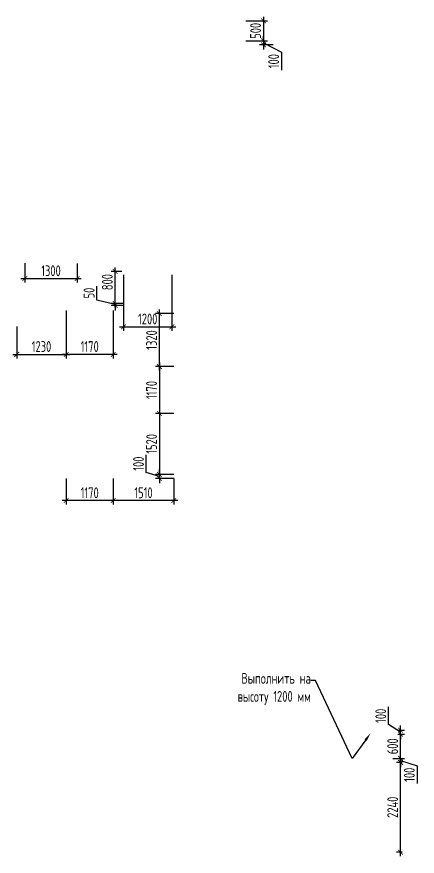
# Model space of a CAD drawing. Header units: millimetres. Extents: x -350007 to 536090, y -888 to 198380.
# Drawn here: x 381120 to 391093, y 61656 to 82586 of the extents above; entities that cross this region are included whole.
import ezdxf
from ezdxf import colors
from ezdxf.entities.mleader import LeaderData, LeaderLine
from ezdxf.math import Vec2, Vec3

# ---------------------------------------------------------------- set-up
doc = ezdxf.new("R2010")
doc.units = ezdxf.units.MM
doc.layers.add('АР_Размеры нов.', color=15, linetype='Continuous', lineweight=0)
doc.styles.add('ISOCPEUR', font='isocpeur.ttf', dxfattribs={"width": 0.7})
doc.styles.get("Standard").update_dxf_attribs({"font": 'arial.ttf'})
doc.dimstyles.new('R_100', dxfattribs={"dimtxt": 270, "dimasz": 120, "dimexe": 100, "dimexo": 0, "dimgap": 60, "dimtad": 1, "dimdec": 0, "dimrnd": 5, "dimzin": 0, "dimdsep": 46, "dimtxsty": 'ISOCPEUR', "dimblk": 'ARCHTICK', "dimcen": 0, "dimdle": 100, "dimclrd": 256, "dimclre": 256, "dimclrt": 256, "dimadec": 0, "dimazin": 0, "dimtfac": 2, "dimtdec": 0, "dimtofl": 0, "dimtmove": 1, "dimatfit": 3, "dimfxl": 1, "dimtvp": 3, "dimtolj": 1, "dimtzin": 0, "dimarcsym": 0})

# ---------------------------------------------------------------- blocks, each defined once
blk = doc.blocks.new('_ArchTick')
at = {"color": 0, "linetype": 'ByBlock', "const_width": 0.15}
blk.add_lwpolyline([(-0.5, -0.5), (0.5, 0.5)], dxfattribs=at)
blk = doc.blocks.new('*D2652')
at = {"layer": 'Defpoints', "color": 0, "ltscale": 100, "transparency": 16777216}
for p in [(382350, 75266), (383520, 75266), (382350, 74169)]:
    blk.add_point(p, dxfattribs=at)
at = {"layer": 'АР_Размеры нов.', "lineweight": -2, "ltscale": 100, "transparency": 16777216}
for p, q in [((382350, 75266), (382350, 74069)), ((383520, 75266), (383520, 74069)), ((383620, 74169), (382250, 74169))]:
    blk.add_line(p, q, dxfattribs=at)
at = {"layer": 'АР_Размеры нов.', "lineweight": -2, "ltscale": 100, "transparency": 16777216, "xscale": 120, "yscale": 120, "zscale": 120, "rotation": 180}
blk.add_blockref('_ArchTick', (382350, 74169), dxfattribs=at)
at = {"layer": 'АР_Размеры нов.', "lineweight": -2, "ltscale": 100, "transparency": 16777216, "xscale": 120, "yscale": 120, "zscale": 120}
blk.add_blockref('_ArchTick', (383520, 74169), dxfattribs=at)
at = {"layer": 'АР_Размеры нов.', "ltscale": 100, "transparency": 16777216, "insert": (382935, 74364), "char_height": 270, "attachment_point": 5, "style": 'ISOCPEUR'}
blk.add_mtext('\\A1;1170', dxfattribs=at)
blk = doc.blocks.new('*D2701')
at = {"layer": 'Defpoints', "color": 0, "ltscale": 100, "transparency": 16777216}
for p in [(382350, 75266), (381120, 74866), (382350, 74169)]:
    blk.add_point(p, dxfattribs=at)
at = {"layer": 'АР_Размеры нов.', "lineweight": -2, "ltscale": 100, "transparency": 16777216}
for p, q in [((382350, 75266), (382350, 74069)), ((381120, 74866), (381120, 74069)), ((381020, 74169), (382450, 74169))]:
    blk.add_line(p, q, dxfattribs=at)
at = {"layer": 'АР_Размеры нов.', "lineweight": -2, "ltscale": 100, "transparency": 16777216, "xscale": 120, "yscale": 120, "zscale": 120, "rotation": 180}
blk.add_blockref('_ArchTick', (381120, 74169), dxfattribs=at)
at = {"layer": 'АР_Размеры нов.', "lineweight": -2, "ltscale": 100, "transparency": 16777216, "xscale": 120, "yscale": 120, "zscale": 120}
blk.add_blockref('_ArchTick', (382350, 74169), dxfattribs=at)
at = {"layer": 'АР_Размеры нов.', "ltscale": 100, "transparency": 16777216, "insert": (381735, 74364), "char_height": 270, "attachment_point": 5, "style": 'ISOCPEUR'}
blk.add_mtext('\\A1;1230', dxfattribs=at)
blk = doc.blocks.new('*D2891')
at = {"layer": 'Defpoints', "color": 0, "ltscale": 100, "transparency": 16777216}
for p in [(383570, 75436), (383785, 75436), (383785, 75386)]:
    blk.add_point(p, dxfattribs=at)
at = {"layer": 'АР_Размеры нов.', "lineweight": -2, "ltscale": 100, "transparency": 16777216}
for p, q in [((383116, 75524), (383116, 75871)), ((383570, 75411), (383116, 75524)), ((383785, 75436), (383470, 75436)), ((383785, 75386), (383470, 75386)), ((383570, 75436), (383570, 75556)), ((383570, 75386), (383570, 75436)), ((383570, 75386), (383570, 75266))]:
    blk.add_line(p, q, dxfattribs=at)
at = {"layer": 'АР_Размеры нов.', "lineweight": -2, "ltscale": 100, "transparency": 16777216, "xscale": 120, "yscale": 120, "zscale": 120}
for p, rotation in [((383570, 75436), 270), ((383570, 75386), 90)]:
    blk.add_blockref('_ArchTick', p, dxfattribs=dict(at, rotation=rotation))
at = {"layer": 'АР_Размеры нов.', "ltscale": 100, "transparency": 16777216, "insert": (382921, 75698), "char_height": 270, "attachment_point": 5, "rotation": 90, "style": 'ISOCPEUR'}
blk.add_mtext('\\A1;50', dxfattribs=at)
blk = doc.blocks.new('*D2892')
at = {"layer": 'Defpoints', "color": 0, "ltscale": 100, "transparency": 16777216}
for p in [(383570, 76236), (383735, 76236), (383785, 75436)]:
    blk.add_point(p, dxfattribs=at)
at = {"layer": 'АР_Размеры нов.', "lineweight": -2, "ltscale": 100, "transparency": 16777216}
for p, q in [((383735, 76236), (383470, 76236)), ((383570, 75336), (383570, 76336)), ((383785, 75436), (383470, 75436))]:
    blk.add_line(p, q, dxfattribs=at)
at = {"layer": 'АР_Размеры нов.', "lineweight": -2, "ltscale": 100, "transparency": 16777216, "xscale": 120, "yscale": 120, "zscale": 120}
for p, rotation in [((383570, 76236), 90), ((383570, 75436), 270)]:
    blk.add_blockref('_ArchTick', p, dxfattribs=dict(at, rotation=rotation))
at = {"layer": 'АР_Размеры нов.', "ltscale": 100, "transparency": 16777216, "insert": (383375, 75970), "char_height": 270, "attachment_point": 5, "rotation": 90, "style": 'ISOCPEUR'}
blk.add_mtext('\\A1;800', dxfattribs=at)
blk = doc.blocks.new('*D2893')
at = {"layer": 'Defpoints', "color": 0, "ltscale": 100, "transparency": 16777216}
for p in [(383780, 76154), (384980, 76154), (384980, 74856)]:
    blk.add_point(p, dxfattribs=at)
at = {"layer": 'АР_Размеры нов.', "lineweight": -2, "ltscale": 100, "transparency": 16777216}
for p, q in [((383780, 76154), (383780, 74756)), ((384980, 76154), (384980, 74756)), ((383680, 74856), (385080, 74856))]:
    blk.add_line(p, q, dxfattribs=at)
at = {"layer": 'АР_Размеры нов.', "lineweight": -2, "ltscale": 100, "transparency": 16777216, "xscale": 120, "yscale": 120, "zscale": 120, "rotation": 180}
blk.add_blockref('_ArchTick', (383780, 74856), dxfattribs=at)
at = {"layer": 'АР_Размеры нов.', "lineweight": -2, "ltscale": 100, "transparency": 16777216, "xscale": 120, "yscale": 120, "zscale": 120}
blk.add_blockref('_ArchTick', (384980, 74856), dxfattribs=at)
at = {"layer": 'АР_Размеры нов.', "ltscale": 100, "transparency": 16777216, "insert": (384380, 75051), "char_height": 270, "attachment_point": 5, "style": 'ISOCPEUR'}
blk.add_mtext('\\A1;1200', dxfattribs=at)
blk = doc.blocks.new('*D2895')
at = {"layer": 'Defpoints', "color": 0, "ltscale": 100, "transparency": 16777216}
for p in [(381320, 76445), (382622, 76434), (382622, 76058)]:
    blk.add_point(p, dxfattribs=at)
at = {"layer": 'АР_Размеры нов.', "lineweight": -2, "ltscale": 100, "transparency": 16777216}
for p, q in [((381320, 76445), (381320, 75958)), ((382622, 76434), (382622, 75958)), ((381220, 76058), (382722, 76058))]:
    blk.add_line(p, q, dxfattribs=at)
at = {"layer": 'АР_Размеры нов.', "lineweight": -2, "ltscale": 100, "transparency": 16777216, "xscale": 120, "yscale": 120, "zscale": 120, "rotation": 180}
blk.add_blockref('_ArchTick', (381320, 76058), dxfattribs=at)
at = {"layer": 'АР_Размеры нов.', "lineweight": -2, "ltscale": 100, "transparency": 16777216, "xscale": 120, "yscale": 120, "zscale": 120}
blk.add_blockref('_ArchTick', (382622, 76058), dxfattribs=at)
at = {"layer": 'АР_Размеры нов.', "ltscale": 100, "transparency": 16777216, "insert": (381971, 76253), "char_height": 270, "attachment_point": 5, "style": 'ISOCPEUR'}
blk.add_mtext('\\A1;1300', dxfattribs=at)
blk = doc.blocks.new('*D3440')
at = {"layer": 'Defpoints', "color": 0, "transparency": 16777216}
for p in [(385030, 73865), (384671, 72695), (385030, 72695)]:
    blk.add_point(p, dxfattribs=at)
at = {"layer": 'АР_Размеры нов.', "lineweight": -2, "transparency": 16777216}
for p, q in [((384671, 73965), (384671, 72595)), ((385030, 73865), (384571, 73865)), ((385030, 72695), (384571, 72695))]:
    blk.add_line(p, q, dxfattribs=at)
at = {"layer": 'АР_Размеры нов.', "lineweight": -2, "transparency": 16777216, "xscale": 120, "yscale": 120, "zscale": 120}
for p, rotation in [((384671, 73865), 90), ((384671, 72695), 270)]:
    blk.add_blockref('_ArchTick', p, dxfattribs=dict(at, rotation=rotation))
at = {"layer": 'АР_Размеры нов.', "transparency": 16777216, "insert": (384476, 73280), "char_height": 270, "attachment_point": 5, "rotation": 90, "style": 'ISOCPEUR'}
blk.add_mtext('\\A1;1170', dxfattribs=at)
blk = doc.blocks.new('*D3441')
at = {"layer": 'Defpoints', "color": 0, "transparency": 16777216}
for p in [(384671, 75186), (385030, 75186), (385030, 73865)]:
    blk.add_point(p, dxfattribs=at)
at = {"layer": 'АР_Размеры нов.', "lineweight": -2, "transparency": 16777216}
for p, q in [((385030, 75186), (384571, 75186)), ((384671, 73765), (384671, 75286)), ((385030, 73865), (384571, 73865))]:
    blk.add_line(p, q, dxfattribs=at)
at = {"layer": 'АР_Размеры нов.', "lineweight": -2, "transparency": 16777216, "xscale": 120, "yscale": 120, "zscale": 120}
for p, rotation in [((384671, 75186), 90), ((384671, 73865), 270)]:
    blk.add_blockref('_ArchTick', p, dxfattribs=dict(at, rotation=rotation))
at = {"layer": 'АР_Размеры нов.', "transparency": 16777216, "insert": (384476, 74526), "char_height": 270, "attachment_point": 5, "rotation": 90, "style": 'ISOCPEUR'}
blk.add_mtext('\\A1;1320', dxfattribs=at)
blk = doc.blocks.new('*D3443')
at = {"layer": 'Defpoints', "color": 0, "transparency": 16777216}
for p in [(390677, 63996), (390719, 63996), (390719, 61756)]:
    blk.add_point(p, dxfattribs=at)
at = {"layer": 'АР_Размеры нов.', "lineweight": -2, "transparency": 16777216}
for p, q in [((390677, 61656), (390677, 64096)), ((390719, 63996), (390577, 63996)), ((390719, 61756), (390577, 61756))]:
    blk.add_line(p, q, dxfattribs=at)
at = {"layer": 'АР_Размеры нов.', "lineweight": -2, "transparency": 16777216, "xscale": 120, "yscale": 120, "zscale": 120}
for p, rotation in [((390677, 63996), 90), ((390677, 61756), 270)]:
    blk.add_blockref('_ArchTick', p, dxfattribs=dict(at, rotation=rotation))
at = {"layer": 'АР_Размеры нов.', "transparency": 16777216, "insert": (390482, 62876), "char_height": 270, "attachment_point": 5, "rotation": 90, "style": 'ISOCPEUR'}
blk.add_mtext('\\A1;2240', dxfattribs=at)
blk = doc.blocks.new('*D3444')
at = {"layer": 'Defpoints', "color": 0, "transparency": 16777216}
for p in [(390489, 64096), (390677, 64096), (390719, 63996)]:
    blk.add_point(p, dxfattribs=at)
at = {"layer": 'АР_Размеры нов.', "lineweight": -2, "transparency": 16777216}
for p, q in [((390489, 64096), (390777, 64096)), ((390677, 64096), (390677, 64216)), ((390677, 63996), (390677, 64096)), ((390719, 63996), (390577, 63996)), ((390677, 64046), (391093, 63906)), ((390677, 63996), (390677, 63876)), ((391093, 63906), (391093, 63465))]:
    blk.add_line(p, q, dxfattribs=at)
at = {"layer": 'АР_Размеры нов.', "lineweight": -2, "transparency": 16777216, "xscale": 120, "yscale": 120, "zscale": 120}
for p, rotation in [((390677, 64096), 270), ((390677, 63996), 90)]:
    blk.add_blockref('_ArchTick', p, dxfattribs=dict(at, rotation=rotation))
at = {"layer": 'АР_Размеры нов.', "transparency": 16777216, "insert": (390898, 63686), "char_height": 270, "attachment_point": 5, "rotation": 90, "style": 'ISOCPEUR'}
blk.add_mtext('\\A1;100', dxfattribs=at)
blk = doc.blocks.new('*D3445')
at = {"layer": 'Defpoints', "color": 0, "transparency": 16777216}
for p in [(390614, 64696), (390677, 64696), (390489, 64096)]:
    blk.add_point(p, dxfattribs=at)
at = {"layer": 'АР_Размеры нов.', "lineweight": -2, "transparency": 16777216}
for p, q in [((390614, 64696), (390777, 64696)), ((390677, 63996), (390677, 64796)), ((390489, 64096), (390777, 64096))]:
    blk.add_line(p, q, dxfattribs=at)
at = {"layer": 'АР_Размеры нов.', "lineweight": -2, "transparency": 16777216, "xscale": 120, "yscale": 120, "zscale": 120}
for p, rotation in [((390677, 64696), 90), ((390677, 64096), 270)]:
    blk.add_blockref('_ArchTick', p, dxfattribs=dict(at, rotation=rotation))
at = {"layer": 'АР_Размеры нов.', "transparency": 16777216, "insert": (390482, 64396), "char_height": 270, "attachment_point": 5, "rotation": 90, "style": 'ISOCPEUR'}
blk.add_mtext('\\A1;600', dxfattribs=at)
blk = doc.blocks.new('*D3446')
at = {"layer": 'Defpoints', "color": 0, "transparency": 16777216}
for p in [(390614, 64696), (390621, 64796), (390677, 64796)]:
    blk.add_point(p, dxfattribs=at)
at = {"layer": 'АР_Размеры нов.', "lineweight": -2, "transparency": 16777216}
for p, q in [((390381, 64936), (390381, 65377)), ((390677, 64746), (390381, 64936)), ((390677, 64796), (390677, 64916)), ((390614, 64696), (390777, 64696)), ((390621, 64796), (390777, 64796)), ((390677, 64696), (390677, 64796)), ((390677, 64696), (390677, 64576))]:
    blk.add_line(p, q, dxfattribs=at)
at = {"layer": 'АР_Размеры нов.', "lineweight": -2, "transparency": 16777216, "xscale": 120, "yscale": 120, "zscale": 120}
for p, rotation in [((390677, 64796), 270), ((390677, 64696), 90)]:
    blk.add_blockref('_ArchTick', p, dxfattribs=dict(at, rotation=rotation))
at = {"layer": 'АР_Размеры нов.', "transparency": 16777216, "insert": (390186, 65156), "char_height": 270, "attachment_point": 5, "rotation": 90, "style": 'ISOCPEUR'}
blk.add_mtext('\\A1;100', dxfattribs=at)
blk = doc.blocks.new('*D3473')
at = {"layer": 'Defpoints', "color": 0, "transparency": 16777216}
for p in [(383520, 71076), (385030, 71076), (383520, 70522)]:
    blk.add_point(p, dxfattribs=at)
at = {"layer": 'АР_Размеры нов.', "lineweight": -2, "transparency": 16777216}
for p, q in [((383520, 71076), (383520, 70422)), ((385030, 71076), (385030, 70422)), ((385130, 70522), (383420, 70522))]:
    blk.add_line(p, q, dxfattribs=at)
at = {"layer": 'АР_Размеры нов.', "lineweight": -2, "transparency": 16777216, "xscale": 120, "yscale": 120, "zscale": 120, "rotation": 180}
blk.add_blockref('_ArchTick', (383520, 70522), dxfattribs=at)
at = {"layer": 'АР_Размеры нов.', "lineweight": -2, "transparency": 16777216, "xscale": 120, "yscale": 120, "zscale": 120}
blk.add_blockref('_ArchTick', (385030, 70522), dxfattribs=at)
at = {"layer": 'АР_Размеры нов.', "transparency": 16777216, "insert": (384275, 70717), "char_height": 270, "attachment_point": 5, "style": 'ISOCPEUR'}
blk.add_mtext('\\A1;1510', dxfattribs=at)
blk = doc.blocks.new('*D3474')
at = {"layer": 'Defpoints', "color": 0, "transparency": 16777216}
for p in [(382350, 71076), (383520, 71076), (382350, 70522)]:
    blk.add_point(p, dxfattribs=at)
at = {"layer": 'АР_Размеры нов.', "lineweight": -2, "transparency": 16777216}
for p, q in [((382350, 71076), (382350, 70422)), ((383520, 71076), (383520, 70422)), ((383620, 70522), (382250, 70522))]:
    blk.add_line(p, q, dxfattribs=at)
at = {"layer": 'АР_Размеры нов.', "lineweight": -2, "transparency": 16777216, "xscale": 120, "yscale": 120, "zscale": 120, "rotation": 180}
blk.add_blockref('_ArchTick', (382350, 70522), dxfattribs=at)
at = {"layer": 'АР_Размеры нов.', "lineweight": -2, "transparency": 16777216, "xscale": 120, "yscale": 120, "zscale": 120}
blk.add_blockref('_ArchTick', (383520, 70522), dxfattribs=at)
at = {"layer": 'АР_Размеры нов.', "transparency": 16777216, "insert": (382935, 70717), "char_height": 270, "attachment_point": 5, "style": 'ISOCPEUR'}
blk.add_mtext('\\A1;1170', dxfattribs=at)
blk = doc.blocks.new('*D3475')
at = {"layer": 'Defpoints', "color": 0, "transparency": 16777216}
for p in [(385030, 72695), (384671, 71176), (385030, 71176)]:
    blk.add_point(p, dxfattribs=at)
at = {"layer": 'АР_Размеры нов.', "lineweight": -2, "transparency": 16777216}
for p, q in [((385030, 72695), (384571, 72695)), ((384671, 72795), (384671, 71076)), ((385030, 71176), (384571, 71176))]:
    blk.add_line(p, q, dxfattribs=at)
at = {"layer": 'АР_Размеры нов.', "lineweight": -2, "transparency": 16777216, "xscale": 120, "yscale": 120, "zscale": 120}
for p, rotation in [((384671, 72695), 90), ((384671, 71176), 270)]:
    blk.add_blockref('_ArchTick', p, dxfattribs=dict(at, rotation=rotation))
at = {"layer": 'АР_Размеры нов.', "transparency": 16777216, "insert": (384476, 71936), "char_height": 270, "attachment_point": 5, "rotation": 90, "style": 'ISOCPEUR'}
blk.add_mtext('\\A1;1520', dxfattribs=at)
blk = doc.blocks.new('*D3476')
at = {"layer": 'Defpoints', "color": 0, "transparency": 16777216}
for p in [(385030, 71176), (384671, 71076), (385030, 71076)]:
    blk.add_point(p, dxfattribs=at)
at = {"layer": 'АР_Размеры нов.', "lineweight": -2, "transparency": 16777216}
for p, q in [((384346, 71223), (384346, 71664)), ((384671, 71126), (384346, 71223)), ((385030, 71176), (384571, 71176)), ((384671, 71176), (384671, 71296)), ((384671, 71176), (384671, 71076)), ((385030, 71076), (384571, 71076)), ((384671, 71076), (384671, 70956))]:
    blk.add_line(p, q, dxfattribs=at)
at = {"layer": 'АР_Размеры нов.', "lineweight": -2, "transparency": 16777216, "xscale": 120, "yscale": 120, "zscale": 120}
for p, rotation in [((384671, 71176), 270), ((384671, 71076), 90)]:
    blk.add_blockref('_ArchTick', p, dxfattribs=dict(at, rotation=rotation))
at = {"layer": 'АР_Размеры нов.', "transparency": 16777216, "insert": (384151, 71444), "char_height": 270, "attachment_point": 5, "rotation": 90, "style": 'ISOCPEUR'}
blk.add_mtext('\\A1;100', dxfattribs=at)
blk = doc.blocks.new('*D3477')
at = {"layer": 'Defpoints', "color": 0, "transparency": 16777216}
for p in [(386826, 82486), (386826, 81986), (387262, 81986)]:
    blk.add_point(p, dxfattribs=at)
at = {"layer": 'АР_Размеры нов.', "lineweight": -2, "transparency": 16777216}
for p, q in [((386826, 82486), (387362, 82486)), ((387262, 82586), (387262, 81886)), ((386826, 81986), (387362, 81986))]:
    blk.add_line(p, q, dxfattribs=at)
at = {"layer": 'АР_Размеры нов.', "lineweight": -2, "transparency": 16777216, "xscale": 120, "yscale": 120, "zscale": 120}
for p, rotation in [((387262, 82486), 90), ((387262, 81986), 270)]:
    blk.add_blockref('_ArchTick', p, dxfattribs=dict(at, rotation=rotation))
at = {"layer": 'АР_Размеры нов.', "transparency": 16777216, "insert": (387067, 82236), "char_height": 270, "attachment_point": 5, "rotation": 90, "style": 'ISOCPEUR'}
blk.add_mtext('\\A1;500', dxfattribs=at)
blk = doc.blocks.new('*D3478')
at = {"layer": 'Defpoints', "color": 0, "transparency": 16777216}
for p in [(386826, 81986), (387262, 81886), (387504, 81886)]:
    blk.add_point(p, dxfattribs=at)
at = {"layer": 'АР_Размеры нов.', "lineweight": -2, "transparency": 16777216}
for p, q in [((387262, 81986), (387262, 82106)), ((386826, 81986), (387362, 81986)), ((387504, 81886), (387162, 81886)), ((387262, 81986), (387262, 81886)), ((387262, 81936), (387713, 81700)), ((387262, 81886), (387262, 81766)), ((387713, 81700), (387713, 81258))]:
    blk.add_line(p, q, dxfattribs=at)
at = {"layer": 'АР_Размеры нов.', "lineweight": -2, "transparency": 16777216, "xscale": 120, "yscale": 120, "zscale": 120}
for p, rotation in [((387262, 81986), 270), ((387262, 81886), 90)]:
    blk.add_blockref('_ArchTick', p, dxfattribs=dict(at, rotation=rotation))
at = {"layer": 'АР_Размеры нов.', "transparency": 16777216, "insert": (387518, 81479), "char_height": 270, "attachment_point": 5, "rotation": 90, "style": 'ISOCPEUR'}
blk.add_mtext('\\A1;100', dxfattribs=at)

msp = doc.modelspace()

# ---------------------------------------------------------------- dimensions: what is measured, and where the dimension line sits
at = {"layer": 'АР_Размеры нов.'}
for base, p1, p2, picture, middle in [((387261.8, 81986.1), (386826.3, 82485.7), (386826.3, 81986.1), '*D3477', (387066.8, 82235.9)), ((384671.5, 75185.7), (385029.6, 73865.4), (385029.6, 75185.7), '*D3441', (384476.5, 74525.5)), ((384671.5, 72695.4), (385029.6, 73865.4), (385029.6, 72695.4), '*D3440', (384476.5, 73280.4)), ((384671.5, 71175.7), (385029.6, 72695.4), (385029.6, 71175.7), '*D3475', (384476.5, 71935.5)), ((384671.5, 71075.7), (385029.6, 71175.7), (385029.6, 71075.7), '*D3476', (384151.5, 71283.2)), ((390677.3, 64695.7), (390488.5, 64095.7), (390614.3, 64695.7), '*D3445', (390482.3, 64395.7)), ((390677.3, 63995.7), (390718.5, 61755.7), (390718.5, 63995.7), '*D3443', (390482.3, 62875.7))]:
    dim = msp.add_linear_dim(base=base, p1=p1, p2=p2, angle=90, dimstyle='R_100', override={"dimpost": '\\X'}, dxfattribs=at)
    dim.commit()
    dim.dimension.update_dxf_attribs({"geometry": picture, "text_midpoint": middle})
for base, p1, p2, picture, middle in [((387261.8, 81886.1), (386826.3, 81986.1), (387504.2, 81886.1), '*D3478', (387712.9, 81639.7)), ((390677.3, 64795.7), (390614.3, 64695.7), (390621.4, 64795.7), '*D3446', (390380.9, 64995.7)), ((390677.3, 64095.7), (390718.5, 63995.7), (390488.5, 64095.7), '*D3444', (391092.6, 63846.4))]:
    dim = msp.add_linear_dim(base=base, p1=p1, p2=p2, angle=90, dimstyle='R_100', override={"dimpost": '\\X'}, dxfattribs=at)
    dim.commit()
    dim.dimension.update_dxf_attribs({"geometry": picture, "text_midpoint": middle, "dimtype": 160})
at = {"layer": 'АР_Размеры нов.', "ltscale": 100}
for base, p1, p2, override, picture, middle in [((382622, 76058.4), (381319.9, 76445.4), (382622, 76434.2), {"dimpost": '\\X', "dimfxl": 2.5, "dimarcsym": 1}, '*D2895', (381970.9, 76253.4)), ((384979.6, 74856.4), (383779.6, 76153.7), (384979.6, 76153.7), {"dimpost": '\\X', "dimfxl": 2.5, "dimarcsym": 2}, '*D2893', (384379.6, 75051.4)), ((382349.6, 74169.1), (381119.6, 74865.7), (382349.6, 75265.7), {"dimpost": '\\X', "dimfxl": 2.5, "dimarcsym": 2}, '*D2701', (381734.6, 74364.1)), ((382349.6, 74169.1), (383519.6, 75265.7), (382349.6, 75265.7), {"dimpost": '\\X', "dimfxl": 2.5, "dimarcsym": 2}, '*D2652', (382934.6, 74364.1))]:
    dim = msp.add_linear_dim(base=base, p1=p1, p2=p2, dimstyle='R_100', override=override, dxfattribs=at)
    dim.commit()
    dim.dimension.update_dxf_attribs({"geometry": picture, "text_midpoint": middle})
for base, p1, p2, picture, middle in [((383569.8, 76235.7), (383785, 75435.6), (383734.9, 76235.7), '*D2892', (383569.8, 75969.6)), ((383569.8, 75435.7), (383785, 75385.7), (383785, 75435.7), '*D2891', (383115.8, 75584.4))]:
    dim = msp.add_linear_dim(base=base, p1=p1, p2=p2, angle=90, dimstyle='R_100', override={"dimpost": '\\X', "dimfxl": 2.5, "dimarcsym": 2}, dxfattribs=at)
    dim.commit()
    dim.dimension.update_dxf_attribs({"geometry": picture, "text_midpoint": middle, "dimtype": 160})
at = {"layer": 'АР_Размеры нов.'}
for base, p1, p2, picture, middle in [((382349.6, 70522.2), (383519.6, 71075.7), (382349.6, 71075.7), '*D3474', (382934.6, 70717.2)), ((383519.6, 70522.2), (385029.6, 71075.7), (383519.6, 71075.7), '*D3473', (384274.6, 70717.2))]:
    dim = msp.add_linear_dim(base=base, p1=p1, p2=p2, dimstyle='R_100', override={"dimpost": '\\X'}, dxfattribs=at)
    dim.commit()
    dim.dimension.update_dxf_attribs({"geometry": picture, "text_midpoint": middle})

# ---------------------------------------------------------------- leaders
ml = msp.add_multileader_mtext('Standard', dxfattribs=at)
ml.set_content('{\\fISOCPEUR|b0|i0|c204|p34;\\H0.9x;\\W0.7;Выполнить на высоту \\fISOCPEUR|b0|i0|c0|p34;1200 \\fISOCPEUR|b0|i0|c204|p34;мм}', color=256)
ml.set_leader_properties()
ml.build(insert=Vec2(0, 0))
ml.multileader.update_dxf_attribs({"arrow_head_size": 200})
ctx = ml.context
ctx.base_point, ctx.char_height, ctx.arrow_head_size, ctx.plane_origin = Vec3(386628, 66035.1), 300, 200, Vec3(383538.2, 64017.6)
ctx.text_align_type = 2
notes = []
notes.append((ctx, [(1, (1, 1, 0), (388560.5, 66035.1), (-1, 0), 114.1, [(1, [(389927.7, 64715.7), (389475, 64095.7)], 0, [])])]))
ctx.mtext.insert, ctx.mtext.width, ctx.mtext.defined_height, ctx.mtext.alignment, ctx.mtext.flow_direction = Vec3(388444.4, 66225.6), 2104.827, 3647.1, 3, 5
for ctx, leaders in notes:
    for number, flags, end, landing, length, lines in leaders:
        leader = LeaderData()
        leader.index, (leader.has_last_leader_line, leader.has_dogleg_vector, leader.attachment_direction) = number, flags
        leader.last_leader_point, leader.dogleg_vector, leader.dogleg_length = Vec3(end), Vec3(landing), length
        for number, points, colour, breaks in lines:
            line = LeaderLine()
            line.index, line.vertices, line.color, line.breaks = number, Vec3.list(points), colors.encode_raw_color(colour), breaks
            leader.lines.append(line)
        ctx.leaders.append(leader)

doc.saveas('drawing.dxf')
